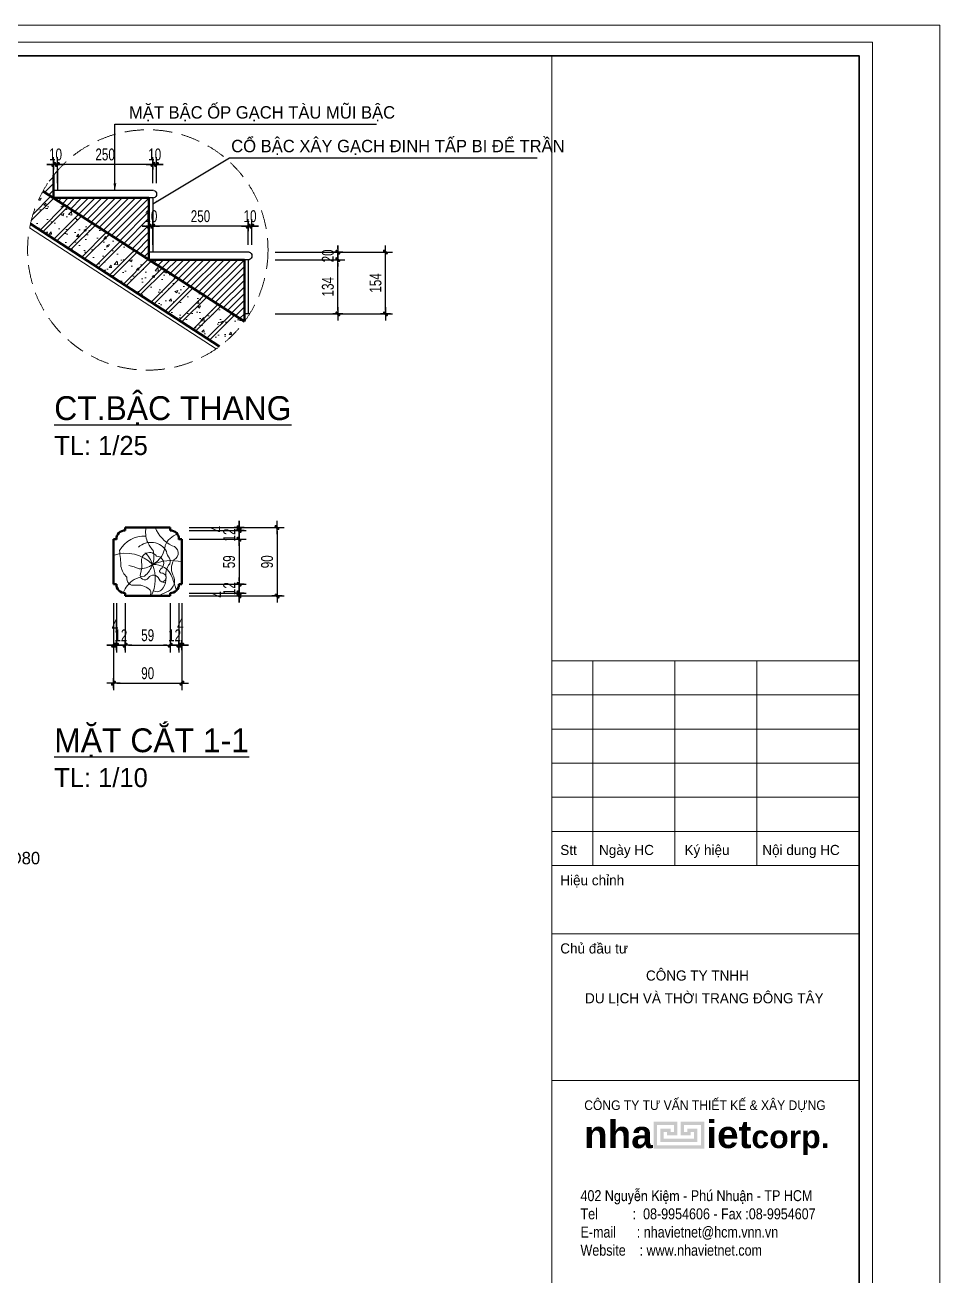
# Model space of a CAD drawing. Header units: inches. Extents: x 88947 to 296847, y 35049 to 161062.
# Drawn here: x 232649 to 237447, y 91493 to 98056 of the extents above; entities that cross this region are included whole.
import ezdxf
from ezdxf.enums import TextEntityAlignment as Align
from ezdxf.xclip import XClip

# ---------------------------------------------------------------- set-up
doc = ezdxf.new("R2010")
doc.units = ezdxf.units.IN
doc.header["$MEASUREMENT"] = 0
doc.header["$XCLIPFRAME"] = 0
doc.header["$PDMODE"] = 1
doc.linetypes.add('DASHED', pattern=[0.75, 0.5, -0.25])
doc.layers.add('$AUDIT_BAD_LAYER1', color=7, linetype='Continuous')
doc.layers.add('text', color=2, linetype='Continuous')
for name, color, linetype, lineweight in [('0.4', 1, 'Continuous', 30), ('A-Dims', 145, 'Continuous', 25), ('A-Text', 30, 'Continuous', 9), ('A-Wall', 2, 'Continuous', 35), ('DIM', 7, 'Continuous', 25), ('HACTH', 8, 'Continuous', 5), ('HATCH', 8, 'Continuous', 5), ('KHUNG 2', 144, 'Continuous', 18), ('NETMANH', 192, 'Continuous', 18), ('netthay', 254, 'Continuous', 25), ('THAY', 3, 'Continuous', 18), ('TUONG', 4, 'Continuous', 50)]:
    doc.layers.add(name, color=color, linetype=linetype, lineweight=lineweight)
doc.styles.add('FRANKO', font='VFRANKO.TTF')
doc.styles.add('KHUNGTEN', font='VHELVEB.TTF')
doc.styles.add('VNI-HELVE-CONDENSE', font='VNARIAL.TTF', dxfattribs={"width": 0.7})
doc.dimstyles.new('TAS-10', dxfattribs={"dimscale": 25, "dimtxt": 2.5, "dimasz": 0.7, "dimexe": 1.5, "dimexo": 1.5, "dimgap": 0.8, "dimtad": 1, "dimdec": 0, "dimlfac": 0.25, "dimzin": 3, "dimdsep": 46, "dimtxsty": 'VNI-HELVE-CONDENSE', "dimblk": 'TICK', "dimcen": 2.5, "dimclrt": 71, "dimazin": 2, "dimtfac": 0.75, "dimtdec": 0, "dimtix": 1, "dimtmove": 2, "dimatfit": 2, "dimldrblk": 'TICK123', "dimfxl": 1.5, "dimtolj": 1, "dimtzin": 0, "dimarcsym": 0})
doc.dimstyles.new('TAS-25', dxfattribs={"dimscale": 25, "dimtxt": 2.5, "dimasz": 0.7, "dimexe": 1.5, "dimexo": 1.5, "dimgap": 0.8, "dimtad": 1, "dimdec": 0, "dimlfac": 0.5, "dimzin": 3, "dimdsep": 46, "dimtxsty": 'VNI-HELVE-CONDENSE', "dimblk": 'TICK', "dimcen": 2.5, "dimclrt": 71, "dimazin": 2, "dimtfac": 0.75, "dimtdec": 0, "dimtix": 1, "dimtmove": 2, "dimatfit": 2, "dimldrblk": 'TICK123', "dimfxl": 1.5, "dimtolj": 1, "dimtzin": 0, "dimarcsym": 0})
doc.dimstyles.new('TAS-50', dxfattribs={"dimscale": 25, "dimtxt": 2.5, "dimasz": 0.7, "dimexe": 1.5, "dimexo": 1.5, "dimgap": 0.8, "dimtad": 1, "dimdec": 0, "dimzin": 3, "dimdsep": 46, "dimtxsty": 'VNI-HELVE-CONDENSE', "dimblk": 'TICK', "dimcen": 2.5, "dimclrt": 71, "dimazin": 2, "dimtfac": 0.75, "dimtdec": 0, "dimtix": 1, "dimtmove": 2, "dimatfit": 2, "dimldrblk": 'TICK123', "dimfxl": 1.5, "dimtolj": 1, "dimtzin": 0, "dimarcsym": 0})
doc.dimstyles.new('TL 50', dxfattribs={"dimscale": 50, "dimtxt": 1.25, "dimasz": 0.5, "dimexe": 1, "dimexo": 1, "dimgap": 0.5, "dimtad": 1, "dimdec": 0, "dimzin": 3, "dimdsep": 46, "dimtxsty": 'VNI-HELVE-CONDENSE', "dimblk": 'DOT', "dimcen": 2, "dimclrt": 7, "dimazin": 2, "dimtfac": 0.75, "dimtdec": 0, "dimtix": 1, "dimtmove": 2, "dimatfit": 2, "dimfxl": 1.5, "dimtolj": 1, "dimtzin": 0, "dimarcsym": 0})

# ---------------------------------------------------------------- blocks, each defined once
blk = doc.blocks.new('khung ten')
at = {"layer": '0.4'}
h = blk.add_hatch(color=256, dxfattribs=at)
h.paths.add_polyline_path([(303108, -206615), (302758, -206615), (302758, -207015), (303508, -207015), (303508, -206615), (303158, -206615), (303158, -206815), (303308, -206815), (303308, -206765), (303358, -206765), (303358, -206865), (302908, -206865), (302908, -206765), (302958, -206765), (302958, -206815), (303108, -206815)])
h.paths.add_polyline_path([(303058, -206665), (303058, -206765), (303008, -206765), (303008, -206715), (302858, -206715), (302858, -206915), (303408, -206915), (303408, -206715), (303258, -206715), (303258, -206765), (303208, -206765), (303208, -206665), (303458, -206665), (303458, -206965), (302808, -206965), (302808, -206665)], flags=16)
at = {"layer": 'A-Wall', "ltscale": 0.7}
blk.add_lwpolyline([(267204, -219099), (305804, -219099), (305804, -190799), (267204, -190799)], close=True, dxfattribs=at)
at = {"layer": 'KHUNG 2', "ltscale": 0.7}
for p, q in [((301249, -219099), (301249, -190799)), ((301249, -199776), (305804, -199776)), ((301856, -202813), (301856, -199776)), ((303071, -202813), (303071, -199776)), ((304286, -202813), (304286, -199776)), ((301249, -200282), (305804, -200282)), ((301249, -200789), (305804, -200789)), ((305804, -201295), (301249, -201295)), ((301249, -201801), (305804, -201801)), ((301249, -202307), (305804, -202307)), ((301249, -202813), (305804, -202813)), ((301249, -203826), (305804, -203826)), ((301249, -206004), (305804, -206004))]:
    blk.add_line(p, q, dxfattribs=at)
blk.add_lwpolyline([(267004, -219299), (306004, -219299), (306004, -190599), (267004, -190599)], close=True, dxfattribs=at)
at = {"layer": 'NETMANH', "ltscale": 0.7}
blk.add_lwpolyline([(265004, -220042), (307004, -220042), (307004, -190342), (265004, -190342)], close=True, dxfattribs=at)
at = {"layer": '$AUDIT_BAD_LAYER1', "color": 2, "linetype": 'Continuous', "style": 'KHUNGTEN', "width": 0.9}
blk.add_text('COÂNG TY TÖ VAÁN THIEÁT KEÁ & XAÂY DÖÏNG', height=142.53, dxfattribs=at).set_placement((303519, -206369), align=Align.MIDDLE_CENTER)
at = {"layer": '$AUDIT_BAD_LAYER1', "color": 2, "linetype": 'Continuous', "insert": (301673, -207630), "char_height": 161.97, "width": 6102.51, "attachment_point": 1, "style": 'KHUNGTEN'}
blk.add_mtext('{\\fVNI-Helve-Condense|b0|i0|c0|p2;402 Nguyeãn Kieäm - Phuù Nhuaän - TP HCM \\PTel          :  08-9954606 - Fax :08-9954607\\PE-mail      : nhavietnet@hcm.vnn.vn\\PWebsite    : www.nhavietnet.com}', dxfattribs=at)
at = {"layer": 'text', "linetype": 'Continuous', "style": 'FRANKO'}
for s, p in [('Ngaøy HC', (301948, -202657)), ('Kyù hieäu', (303215, -202657)), ('Stt', (301373, -202657)), ('Noäi dung HC', (304369, -202657)), ('Hieäu chænh', (301373, -203106)), ('Chuû ñaàu tö', (301373, -204118)), ('COÂNG TY TNHH ', (302644, -204520)), ('DU LÒCH VAØ THÔØI TRANG ÑOÂNG TAÂY', (301740, -204857))]:
    blk.add_text(s, height=150, dxfattribs=at).set_placement(p)
at = {"layer": 'text', "linetype": 'Continuous', "insert": (303546, -206852), "char_height": 410.12, "width": 9417.44, "attachment_point": 5, "style": 'KHUNGTEN'}
blk.add_mtext('{\\fVNI-Helve|b1|i0|c0|p2;nha     iet\\H0.8274x;corp.}', dxfattribs=at)
blk = doc.blocks.new('A$C6EA55E5D')
at = {"layer": 'netthay'}
for p, q in [((-49, 720), (1000, 720)), ((-49, 640), (1000, 640)), ((-40, 640), (-40, 0))]:
    blk.add_line(p, q, dxfattribs=at)
blk.add_arc((-39, 680), 41.3, 104.4486, 255.5514, dxfattribs=at)
blk = doc.blocks.new('TICK')
at = {"layer": 'A-Dims', "color": 1}
for p, q in [((-2, 0), (2, 0)), ((0, 1.5), (0, -1.5))]:
    blk.add_line(p, q, dxfattribs=at)
at = {"layer": 'A-Dims', "color": 1, "const_width": 0.788}
blk.add_lwpolyline([(-0.33, -0.35), (0.38, 0.38)], dxfattribs=at)
at = {"layer": 'A-Dims', "color": 1, "const_width": 0.394}
for points in [[(0.24, 0.52, -0.414214), (0.52, 0.52, -1)], [(0.52, 0.52, -0.414214), (0.52, 0.24, -1)], [(-0.47, -0.21, 0.414214), (-0.47, -0.49, 1)], [(-0.47, -0.49, 0.414214), (-0.19, -0.49, 1)]]:
    blk.add_lwpolyline(points, format="xyb", dxfattribs=at)
blk = doc.blocks.new('*D4108')
at = {"layer": 'Defpoints', "color": 0}
for p in [(233319.5, 97000.5), (233319.5, 96864.4), (233819.5, 96864.4)]:
    blk.add_point(p, dxfattribs=at)
at = {"layer": 'DIM', "color": 0, "lineweight": -2}
for p, q in [((233319.5, 96901.9), (233319.5, 97038)), ((233802, 97000.5), (233337, 97000.5)), ((233819.5, 96901.9), (233819.5, 97038))]:
    blk.add_line(p, q, dxfattribs=at)
at = {"layer": 'DIM', "color": 0, "lineweight": -2, "xscale": 17.5, "yscale": 17.5, "zscale": 17.5, "rotation": 180}
blk.add_blockref('TICK', (233319.5, 97000.5), dxfattribs=at)
at = {"layer": 'DIM', "color": 0, "lineweight": -2, "xscale": 17.5, "yscale": 17.5, "zscale": 17.5}
blk.add_blockref('TICK', (233819.5, 97000.5), dxfattribs=at)
at = {"layer": 'DIM', "color": 71, "insert": (233569.5, 97052.4), "char_height": 62.5, "attachment_point": 5, "style": 'VNI-HELVE-CONDENSE'}
blk.add_mtext('\\A1;250', dxfattribs=at)
blk = doc.blocks.new('TICK123')
at = {"layer": 'A-Dims', "color": 1}
blk.add_lwpolyline([(0.05, 0, 0, 0.84, 0), (-2.11, 0, 8.4, 8.4, 0)], format="xyseb", dxfattribs=at)
blk = doc.blocks.new('*D4109')
at = {"layer": 'Defpoints', "color": 0}
for p in [(233839.5, 97000.5), (233819.5, 96864.4), (233839.5, 96864.4)]:
    blk.add_point(p, dxfattribs=at)
at = {"layer": 'DIM', "color": 0, "lineweight": -2}
for p, q in [((233802, 97000.5), (233784.5, 97000.5)), ((233819.5, 96901.9), (233819.5, 97038)), ((233819.5, 97000.5), (233839.5, 97000.5)), ((233839.5, 96901.9), (233839.5, 97038)), ((233857, 97000.5), (233874.5, 97000.5))]:
    blk.add_line(p, q, dxfattribs=at)
at = {"layer": 'DIM', "color": 0, "lineweight": -2, "xscale": 17.5, "yscale": 17.5, "zscale": 17.5}
blk.add_blockref('TICK', (233819.5, 97000.5), dxfattribs=at)
at = {"layer": 'DIM', "color": 0, "lineweight": -2, "xscale": 17.5, "yscale": 17.5, "zscale": 17.5, "rotation": 180}
blk.add_blockref('TICK', (233839.5, 97000.5), dxfattribs=at)
at = {"layer": 'DIM', "color": 71, "insert": (233829.5, 97052.4), "char_height": 62.5, "attachment_point": 5, "style": 'VNI-HELVE-CONDENSE'}
blk.add_mtext('\\A1;10', dxfattribs=at)
blk = doc.blocks.new('*D4110')
at = {"layer": 'Defpoints', "color": 0}
for p in [(233923.6, 96824.4), (234289.6, 96824.4), (233923.6, 96540.6)]:
    blk.add_point(p, dxfattribs=at)
at = {"layer": 'DIM', "color": 0, "lineweight": -2}
for p, q in [((233961.1, 96824.4), (234327.1, 96824.4)), ((234289.6, 96558.1), (234289.6, 96806.9)), ((233961.1, 96540.6), (234327.1, 96540.6))]:
    blk.add_line(p, q, dxfattribs=at)
at = {"layer": 'DIM', "color": 0, "lineweight": -2, "xscale": 17.5, "yscale": 17.5, "zscale": 17.5}
for p, rotation in [((234289.6, 96824.4), 90), ((234289.6, 96540.6), 270)]:
    blk.add_blockref('TICK', p, dxfattribs=dict(at, rotation=rotation))
at = {"layer": 'DIM', "color": 71, "insert": (234237.7, 96682.5), "char_height": 62.5, "attachment_point": 5, "rotation": 90, "style": 'VNI-HELVE-CONDENSE'}
blk.add_mtext('\\A1;134', dxfattribs=at)
blk = doc.blocks.new('*D4111')
at = {"layer": 'Defpoints', "color": 0}
for p in [(233923.6, 96864.4), (234289.6, 96864.4), (233923.6, 96824.4)]:
    blk.add_point(p, dxfattribs=at)
at = {"layer": 'DIM', "color": 0, "lineweight": -2}
for p, q in [((233961.1, 96864.4), (234327.1, 96864.4)), ((234289.6, 96881.9), (234289.6, 96899.4)), ((234289.6, 96824.4), (234289.6, 96864.4)), ((233961.1, 96824.4), (234327.1, 96824.4)), ((234289.6, 96806.9), (234289.6, 96789.4))]:
    blk.add_line(p, q, dxfattribs=at)
at = {"layer": 'DIM', "color": 0, "lineweight": -2, "xscale": 17.5, "yscale": 17.5, "zscale": 17.5}
for p, rotation in [((234289.6, 96864.4), 270), ((234289.6, 96824.4), 90)]:
    blk.add_blockref('TICK', p, dxfattribs=dict(at, rotation=rotation))
at = {"layer": 'DIM', "color": 71, "insert": (234237.7, 96844.4), "char_height": 62.5, "attachment_point": 5, "rotation": 90, "style": 'VNI-HELVE-CONDENSE'}
blk.add_mtext('\\A1;20', dxfattribs=at)
blk = doc.blocks.new('*D4112')
at = {"layer": 'Defpoints', "color": 0}
for p in [(233319.5, 97000.5), (233299.5, 96864.4), (233319.5, 96864.4)]:
    blk.add_point(p, dxfattribs=at)
at = {"layer": 'DIM', "color": 0, "lineweight": -2}
for p, q in [((233282, 97000.5), (233264.5, 97000.5)), ((233299.5, 96901.9), (233299.5, 97038)), ((233299.5, 97000.5), (233319.5, 97000.5)), ((233319.5, 96901.9), (233319.5, 97038)), ((233337, 97000.5), (233354.5, 97000.5))]:
    blk.add_line(p, q, dxfattribs=at)
at = {"layer": 'DIM', "color": 0, "lineweight": -2, "xscale": 17.5, "yscale": 17.5, "zscale": 17.5}
blk.add_blockref('TICK', (233299.5, 97000.5), dxfattribs=at)
at = {"layer": 'DIM', "color": 0, "lineweight": -2, "xscale": 17.5, "yscale": 17.5, "zscale": 17.5, "rotation": 180}
blk.add_blockref('TICK', (233319.5, 97000.5), dxfattribs=at)
at = {"layer": 'DIM', "color": 71, "insert": (233309.5, 97052.4), "char_height": 62.5, "attachment_point": 5, "style": 'VNI-HELVE-CONDENSE'}
blk.add_mtext('\\A1;10', dxfattribs=at)
blk = doc.blocks.new('*D4113')
at = {"layer": 'Defpoints', "color": 0}
for p in [(234173.6, 96864.4), (234539.6, 96864.4), (234173.6, 96540.6)]:
    blk.add_point(p, dxfattribs=at)
at = {"layer": 'DIM', "color": 0, "lineweight": -2}
for p, q in [((234211.1, 96864.4), (234577.1, 96864.4)), ((234539.6, 96558.1), (234539.6, 96846.9)), ((234211.1, 96540.6), (234577.1, 96540.6))]:
    blk.add_line(p, q, dxfattribs=at)
at = {"layer": 'DIM', "color": 0, "lineweight": -2, "xscale": 17.5, "yscale": 17.5, "zscale": 17.5}
for p, rotation in [((234539.6, 96864.4), 90), ((234539.6, 96540.6), 270)]:
    blk.add_blockref('TICK', p, dxfattribs=dict(at, rotation=rotation))
at = {"layer": 'DIM', "color": 71, "insert": (234487.7, 96702.5), "char_height": 62.5, "attachment_point": 5, "rotation": 90, "style": 'VNI-HELVE-CONDENSE'}
blk.add_mtext('\\A1;154', dxfattribs=at)
blk = doc.blocks.new('_Dot')
at = {"layer": 'netthay', "color": 0, "lineweight": -2}
blk.add_line((-0.5, 0), (-1, 0), dxfattribs=at)
at = {"layer": 'netthay', "color": 0, "const_width": 0.5}
blk.add_lwpolyline([(-0.25, 0, 1), (0.25, 0, 1)], format="xyb", close=True, dxfattribs=at)
blk = doc.blocks.new('*D4114')
at = {"layer": 'Defpoints', "color": 0}
for p in [(232819.5, 97324.4), (232819.5, 97188.2), (233319.5, 97188.2)]:
    blk.add_point(p, dxfattribs=at)
at = {"layer": 'DIM', "color": 0, "lineweight": -2}
for p, q in [((232819.5, 97225.7), (232819.5, 97361.9)), ((233302, 97324.4), (232837, 97324.4)), ((233319.5, 97225.7), (233319.5, 97361.9))]:
    blk.add_line(p, q, dxfattribs=at)
at = {"layer": 'DIM', "color": 0, "lineweight": -2, "xscale": 17.5, "yscale": 17.5, "zscale": 17.5, "rotation": 180}
blk.add_blockref('TICK', (232819.5, 97324.4), dxfattribs=at)
at = {"layer": 'DIM', "color": 0, "lineweight": -2, "xscale": 17.5, "yscale": 17.5, "zscale": 17.5}
blk.add_blockref('TICK', (233319.5, 97324.4), dxfattribs=at)
at = {"layer": 'DIM', "color": 71, "insert": (233069.5, 97376.2), "char_height": 62.5, "attachment_point": 5, "style": 'VNI-HELVE-CONDENSE'}
blk.add_mtext('\\A1;250', dxfattribs=at)
blk = doc.blocks.new('*D4115')
at = {"layer": 'Defpoints', "color": 0}
for p in [(233339.5, 97324.4), (233319.5, 97188.2), (233339.5, 97188.2)]:
    blk.add_point(p, dxfattribs=at)
at = {"layer": 'DIM', "color": 0, "lineweight": -2}
for p, q in [((233302, 97324.4), (233284.5, 97324.4)), ((233319.5, 97225.7), (233319.5, 97361.9)), ((233319.5, 97324.4), (233339.5, 97324.4)), ((233339.5, 97225.7), (233339.5, 97361.9)), ((233357, 97324.4), (233374.5, 97324.4))]:
    blk.add_line(p, q, dxfattribs=at)
at = {"layer": 'DIM', "color": 0, "lineweight": -2, "xscale": 17.5, "yscale": 17.5, "zscale": 17.5}
blk.add_blockref('TICK', (233319.5, 97324.4), dxfattribs=at)
at = {"layer": 'DIM', "color": 0, "lineweight": -2, "xscale": 17.5, "yscale": 17.5, "zscale": 17.5, "rotation": 180}
blk.add_blockref('TICK', (233339.5, 97324.4), dxfattribs=at)
at = {"layer": 'DIM', "color": 71, "insert": (233329.5, 97376.2), "char_height": 62.5, "attachment_point": 5, "style": 'VNI-HELVE-CONDENSE'}
blk.add_mtext('\\A1;10', dxfattribs=at)
blk = doc.blocks.new('*D4116')
at = {"layer": 'Defpoints', "color": 0}
for p in [(232819.5, 97324.4), (232799.5, 97188.2), (232819.5, 97188.2)]:
    blk.add_point(p, dxfattribs=at)
at = {"layer": 'DIM', "color": 0, "lineweight": -2}
for p, q in [((232782, 97324.4), (232764.5, 97324.4)), ((232799.5, 97225.7), (232799.5, 97361.9)), ((232799.5, 97324.4), (232819.5, 97324.4)), ((232819.5, 97225.7), (232819.5, 97361.9)), ((232837, 97324.4), (232854.5, 97324.4))]:
    blk.add_line(p, q, dxfattribs=at)
at = {"layer": 'DIM', "color": 0, "lineweight": -2, "xscale": 17.5, "yscale": 17.5, "zscale": 17.5}
blk.add_blockref('TICK', (232799.5, 97324.4), dxfattribs=at)
at = {"layer": 'DIM', "color": 0, "lineweight": -2, "xscale": 17.5, "yscale": 17.5, "zscale": 17.5, "rotation": 180}
blk.add_blockref('TICK', (232819.5, 97324.4), dxfattribs=at)
at = {"layer": 'DIM', "color": 71, "insert": (232809.5, 97376.2), "char_height": 62.5, "attachment_point": 5, "style": 'VNI-HELVE-CONDENSE'}
blk.add_mtext('\\A1;10', dxfattribs=at)
blk = doc.blocks.new('*D4143')
at = {"layer": 'Defpoints', "color": 0}
for p in [(233471.9, 95419), (233471.9, 95403.7), (233771.6, 95403.7)]:
    blk.add_point(p, dxfattribs=at)
at = {"layer": 'DIM', "color": 0, "lineweight": -2}
for p, q in [((233771.6, 95436.5), (233771.6, 95454)), ((233509.4, 95419), (233809.1, 95419)), ((233509.4, 95403.7), (233809.1, 95403.7)), ((233771.6, 95419), (233771.6, 95403.7)), ((233771.6, 95386.2), (233771.6, 95368.7))]:
    blk.add_line(p, q, dxfattribs=at)
at = {"layer": 'DIM', "color": 0, "lineweight": -2, "xscale": 17.5, "yscale": 17.5, "zscale": 17.5}
for p, rotation in [((233771.6, 95419), 270), ((233771.6, 95403.7), 90)]:
    blk.add_blockref('TICK', p, dxfattribs=dict(at, rotation=rotation))
at = {"layer": 'DIM', "color": 71, "insert": (233655.3, 95411.3), "char_height": 62.5, "attachment_point": 5, "rotation": 90, "style": 'VNI-HELVE-CONDENSE'}
blk.add_mtext('\\A1;4', dxfattribs=at)
blk = doc.blocks.new('*D4144')
at = {"layer": 'Defpoints', "color": 0}
for p in [(233471.9, 95403.7), (233471.9, 95357.6), (233771.6, 95357.6)]:
    blk.add_point(p, dxfattribs=at)
at = {"layer": 'DIM', "color": 0, "lineweight": -2}
for p, q in [((233771.6, 95421.2), (233771.6, 95438.7)), ((233509.4, 95403.7), (233809.1, 95403.7)), ((233509.4, 95357.6), (233809.1, 95357.6)), ((233771.6, 95403.7), (233771.6, 95357.6)), ((233771.6, 95340.1), (233771.6, 95322.6))]:
    blk.add_line(p, q, dxfattribs=at)
at = {"layer": 'DIM', "color": 0, "lineweight": -2, "xscale": 17.5, "yscale": 17.5, "zscale": 17.5}
for p, rotation in [((233771.6, 95403.7), 270), ((233771.6, 95357.6), 90)]:
    blk.add_blockref('TICK', p, dxfattribs=dict(at, rotation=rotation))
at = {"layer": 'DIM', "color": 71, "insert": (233720.3, 95380.6), "char_height": 62.5, "attachment_point": 5, "rotation": 90, "style": 'VNI-HELVE-CONDENSE'}
blk.add_mtext('\\A1;12', dxfattribs=at)
blk = doc.blocks.new('*D4145')
at = {"layer": 'Defpoints', "color": 0}
for p in [(233471.9, 95357.6), (233471.9, 95122), (233771.6, 95122)]:
    blk.add_point(p, dxfattribs=at)
at = {"layer": 'DIM', "color": 0, "lineweight": -2}
for p, q in [((233509.4, 95357.6), (233809.1, 95357.6)), ((233771.6, 95340.1), (233771.6, 95139.5)), ((233509.4, 95122), (233809.1, 95122))]:
    blk.add_line(p, q, dxfattribs=at)
at = {"layer": 'DIM', "color": 0, "lineweight": -2, "xscale": 17.5, "yscale": 17.5, "zscale": 17.5}
for p, rotation in [((233771.6, 95357.6), 90), ((233771.6, 95122), 270)]:
    blk.add_blockref('TICK', p, dxfattribs=dict(at, rotation=rotation))
at = {"layer": 'DIM', "color": 71, "insert": (233719.8, 95239.8), "char_height": 62.5, "attachment_point": 5, "rotation": 90, "style": 'VNI-HELVE-CONDENSE'}
blk.add_mtext('\\A1;59', dxfattribs=at)
blk = doc.blocks.new('*D4146')
at = {"layer": 'Defpoints', "color": 0}
for p in [(233471.9, 95122), (233471.9, 95076), (233771.6, 95076)]:
    blk.add_point(p, dxfattribs=at)
at = {"layer": 'DIM', "color": 0, "lineweight": -2}
for p, q in [((233771.6, 95139.5), (233771.6, 95157)), ((233509.4, 95122), (233809.1, 95122)), ((233771.6, 95122), (233771.6, 95076)), ((233509.4, 95076), (233809.1, 95076)), ((233771.6, 95058.5), (233771.6, 95041))]:
    blk.add_line(p, q, dxfattribs=at)
at = {"layer": 'DIM', "color": 0, "lineweight": -2, "xscale": 17.5, "yscale": 17.5, "zscale": 17.5}
for p, rotation in [((233771.6, 95122), 270), ((233771.6, 95076), 90)]:
    blk.add_blockref('TICK', p, dxfattribs=dict(at, rotation=rotation))
at = {"layer": 'DIM', "color": 71, "insert": (233720.3, 95099), "char_height": 62.5, "attachment_point": 5, "rotation": 90, "style": 'VNI-HELVE-CONDENSE'}
blk.add_mtext('\\A1;12', dxfattribs=at)
blk = doc.blocks.new('*D4147')
at = {"layer": 'Defpoints', "color": 0}
for p in [(233471.9, 95076), (233471.9, 95060.6), (233771.6, 95060.6)]:
    blk.add_point(p, dxfattribs=at)
at = {"layer": 'DIM', "color": 0, "lineweight": -2}
for p, q in [((233771.6, 95093.5), (233771.6, 95111)), ((233509.4, 95076), (233809.1, 95076)), ((233509.4, 95060.6), (233809.1, 95060.6)), ((233771.6, 95076), (233771.6, 95060.6)), ((233771.6, 95043.1), (233771.6, 95025.6))]:
    blk.add_line(p, q, dxfattribs=at)
at = {"layer": 'DIM', "color": 0, "lineweight": -2, "xscale": 17.5, "yscale": 17.5, "zscale": 17.5}
for p, rotation in [((233771.6, 95076), 270), ((233771.6, 95060.6), 90)]:
    blk.add_blockref('TICK', p, dxfattribs=dict(at, rotation=rotation))
at = {"layer": 'DIM', "color": 71, "insert": (233660.1, 95068.3), "char_height": 62.5, "attachment_point": 5, "rotation": 90, "style": 'VNI-HELVE-CONDENSE'}
blk.add_mtext('\\A1;4', dxfattribs=at)
blk = doc.blocks.new('*D4148')
at = {"layer": 'Defpoints', "color": 0}
for p in [(233113.5, 95060.6), (233128.9, 95060.6), (233128.9, 94802.2)]:
    blk.add_point(p, dxfattribs=at)
at = {"layer": 'DIM', "color": 0, "lineweight": -2}
for p, q in [((233113.5, 95023.1), (233113.5, 94764.7)), ((233128.9, 95023.1), (233128.9, 94764.7)), ((233096, 94802.2), (233078.5, 94802.2)), ((233113.5, 94802.2), (233128.9, 94802.2)), ((233146.4, 94802.2), (233163.9, 94802.2))]:
    blk.add_line(p, q, dxfattribs=at)
at = {"layer": 'DIM', "color": 0, "lineweight": -2, "xscale": 17.5, "yscale": 17.5, "zscale": 17.5}
blk.add_blockref('TICK', (233113.5, 94802.2), dxfattribs=at)
at = {"layer": 'DIM', "color": 0, "lineweight": -2, "xscale": 17.5, "yscale": 17.5, "zscale": 17.5, "rotation": 180}
blk.add_blockref('TICK', (233128.9, 94802.2), dxfattribs=at)
at = {"layer": 'DIM', "color": 71, "insert": (233121.2, 94906.8), "char_height": 62.5, "attachment_point": 5, "style": 'VNI-HELVE-CONDENSE'}
blk.add_mtext('\\A1;4', dxfattribs=at)
blk = doc.blocks.new('*D4149')
at = {"layer": 'Defpoints', "color": 0}
for p in [(233128.9, 95060.6), (233175, 95060.6), (233175, 94802.2)]:
    blk.add_point(p, dxfattribs=at)
at = {"layer": 'DIM', "color": 0, "lineweight": -2}
for p, q in [((233128.9, 95023.1), (233128.9, 94764.7)), ((233175, 95023.1), (233175, 94764.7)), ((233111.4, 94802.2), (233093.9, 94802.2)), ((233128.9, 94802.2), (233175, 94802.2)), ((233192.5, 94802.2), (233210, 94802.2))]:
    blk.add_line(p, q, dxfattribs=at)
at = {"layer": 'DIM', "color": 0, "lineweight": -2, "xscale": 17.5, "yscale": 17.5, "zscale": 17.5}
blk.add_blockref('TICK', (233128.9, 94802.2), dxfattribs=at)
at = {"layer": 'DIM', "color": 0, "lineweight": -2, "xscale": 17.5, "yscale": 17.5, "zscale": 17.5, "rotation": 180}
blk.add_blockref('TICK', (233175, 94802.2), dxfattribs=at)
at = {"layer": 'DIM', "color": 71, "insert": (233151.9, 94853.5), "char_height": 62.5, "attachment_point": 5, "style": 'VNI-HELVE-CONDENSE'}
blk.add_mtext('\\A1;12', dxfattribs=at)
blk = doc.blocks.new('*D4150')
at = {"layer": 'Defpoints', "color": 0}
for p in [(233175, 95060.6), (233410.5, 95060.6), (233410.5, 94802.2)]:
    blk.add_point(p, dxfattribs=at)
at = {"layer": 'DIM', "color": 0, "lineweight": -2}
for p, q in [((233175, 95023.1), (233175, 94764.7)), ((233410.5, 95023.1), (233410.5, 94764.7)), ((233192.5, 94802.2), (233393, 94802.2))]:
    blk.add_line(p, q, dxfattribs=at)
at = {"layer": 'DIM', "color": 0, "lineweight": -2, "xscale": 17.5, "yscale": 17.5, "zscale": 17.5, "rotation": 180}
blk.add_blockref('TICK', (233175, 94802.2), dxfattribs=at)
at = {"layer": 'DIM', "color": 0, "lineweight": -2, "xscale": 17.5, "yscale": 17.5, "zscale": 17.5}
blk.add_blockref('TICK', (233410.5, 94802.2), dxfattribs=at)
at = {"layer": 'DIM', "color": 71, "insert": (233292.7, 94854.1), "char_height": 62.5, "attachment_point": 5, "style": 'VNI-HELVE-CONDENSE'}
blk.add_mtext('\\A1;59', dxfattribs=at)
blk = doc.blocks.new('*D4151')
at = {"layer": 'Defpoints', "color": 0}
for p in [(233410.5, 95060.6), (233456.6, 95060.6), (233456.6, 94802.2)]:
    blk.add_point(p, dxfattribs=at)
at = {"layer": 'DIM', "color": 0, "lineweight": -2}
for p, q in [((233410.5, 95023.1), (233410.5, 94764.7)), ((233456.6, 95023.1), (233456.6, 94764.7)), ((233393, 94802.2), (233375.5, 94802.2)), ((233410.5, 94802.2), (233456.6, 94802.2)), ((233474.1, 94802.2), (233491.6, 94802.2))]:
    blk.add_line(p, q, dxfattribs=at)
at = {"layer": 'DIM', "color": 0, "lineweight": -2, "xscale": 17.5, "yscale": 17.5, "zscale": 17.5}
blk.add_blockref('TICK', (233410.5, 94802.2), dxfattribs=at)
at = {"layer": 'DIM', "color": 0, "lineweight": -2, "xscale": 17.5, "yscale": 17.5, "zscale": 17.5, "rotation": 180}
blk.add_blockref('TICK', (233456.6, 94802.2), dxfattribs=at)
at = {"layer": 'DIM', "color": 71, "insert": (233433.5, 94853.5), "char_height": 62.5, "attachment_point": 5, "style": 'VNI-HELVE-CONDENSE'}
blk.add_mtext('\\A1;12', dxfattribs=at)
blk = doc.blocks.new('*D4152')
at = {"layer": 'Defpoints', "color": 0}
for p in [(233456.6, 95060.6), (233471.9, 95060.6), (233471.9, 94802.2)]:
    blk.add_point(p, dxfattribs=at)
at = {"layer": 'DIM', "color": 0, "lineweight": -2}
for p, q in [((233456.6, 95023.1), (233456.6, 94764.7)), ((233471.9, 95023.1), (233471.9, 94764.7)), ((233439.1, 94802.2), (233421.6, 94802.2)), ((233456.6, 94802.2), (233471.9, 94802.2)), ((233489.4, 94802.2), (233506.9, 94802.2))]:
    blk.add_line(p, q, dxfattribs=at)
at = {"layer": 'DIM', "color": 0, "lineweight": -2, "xscale": 17.5, "yscale": 17.5, "zscale": 17.5}
blk.add_blockref('TICK', (233456.6, 94802.2), dxfattribs=at)
at = {"layer": 'DIM', "color": 0, "lineweight": -2, "xscale": 17.5, "yscale": 17.5, "zscale": 17.5, "rotation": 180}
blk.add_blockref('TICK', (233471.9, 94802.2), dxfattribs=at)
at = {"layer": 'DIM', "color": 71, "insert": (233464.2, 94910.4), "char_height": 62.5, "attachment_point": 5, "style": 'VNI-HELVE-CONDENSE'}
blk.add_mtext('\\A1;4', dxfattribs=at)
blk = doc.blocks.new('*D4153')
at = {"layer": 'Defpoints', "color": 0}
for p in [(233113.5, 95060.6), (233471.9, 95060.6), (233471.9, 94603)]:
    blk.add_point(p, dxfattribs=at)
at = {"layer": 'DIM', "color": 0, "lineweight": -2}
for p, q in [((233113.5, 95023.1), (233113.5, 94565.5)), ((233471.9, 95023.1), (233471.9, 94565.5)), ((233131, 94603), (233454.4, 94603))]:
    blk.add_line(p, q, dxfattribs=at)
at = {"layer": 'DIM', "color": 0, "lineweight": -2, "xscale": 17.5, "yscale": 17.5, "zscale": 17.5, "rotation": 180}
blk.add_blockref('TICK', (233113.5, 94603), dxfattribs=at)
at = {"layer": 'DIM', "color": 0, "lineweight": -2, "xscale": 17.5, "yscale": 17.5, "zscale": 17.5}
blk.add_blockref('TICK', (233471.9, 94603), dxfattribs=at)
at = {"layer": 'DIM', "color": 71, "insert": (233292.7, 94654.9), "char_height": 62.5, "attachment_point": 5, "style": 'VNI-HELVE-CONDENSE'}
blk.add_mtext('\\A1;90', dxfattribs=at)
blk = doc.blocks.new('*D4154')
at = {"layer": 'Defpoints', "color": 0}
for p in [(233748.7, 95419), (233748.7, 95060.6), (233970.8, 95060.6)]:
    blk.add_point(p, dxfattribs=at)
at = {"layer": 'DIM', "color": 0, "lineweight": -2}
for p, q in [((233786.2, 95419), (234008.3, 95419)), ((233970.8, 95401.5), (233970.8, 95078.1)), ((233786.2, 95060.6), (234008.3, 95060.6))]:
    blk.add_line(p, q, dxfattribs=at)
at = {"layer": 'DIM', "color": 0, "lineweight": -2, "xscale": 17.5, "yscale": 17.5, "zscale": 17.5}
for p, rotation in [((233970.8, 95419), 90), ((233970.8, 95060.6), 270)]:
    blk.add_blockref('TICK', p, dxfattribs=dict(at, rotation=rotation))
at = {"layer": 'DIM', "color": 71, "insert": (233918.9, 95239.8), "char_height": 62.5, "attachment_point": 5, "rotation": 90, "style": 'VNI-HELVE-CONDENSE'}
blk.add_mtext('\\A1;90', dxfattribs=at)

msp = doc.modelspace()

# ---------------------------------------------------------------- hatches: boundary and pattern name
at = {"layer": 'HATCH'}
h = msp.add_hatch(dxfattribs=at)
h.set_pattern_fill('ANSI31', color=256, scale=200, style=0)
h.set_pattern_definition([(45, (232299.483, 97148.23), (-17.6777, 17.6777), [])])
edge = h.paths.add_edge_path()
edge.add_arc((233293.3, 96875.6), 630.4, 141.56846, 150.67875)
edge.add_line((232743.7, 97184.3), (232799.4, 97148.2))
edge.add_line((232799.4, 97148.2), (232799.5, 97148.2))
edge.add_line((232799.5, 97148.2), (232799.5, 97267.5))
h = msp.add_hatch(dxfattribs=at)
h.set_pattern_fill('CHAU-01', color=256, scale=20, style=0, pattern_type=2)
h.set_pattern_definition([(50, (232743.63, 96369.99), (143.452, -12.55), [15, -165]), (355, (232743.63, 96369.99), (-27.75, 150.438), [12, -132]), (100.451, (232755.58, 96368.94), (115.702, 137.888), [12.748, -140.228]), (46.184, (232743.63, 96409.99), (213.448, -33.104), [22.5, -247.5]), (96.636, (232761.41, 96407.23), (186.933, 194.824), [19.122, -210.343]), (351.184, (232743.63, 96410), (186.932, 194.824), [18, -198]), (21, (232763.63, 96399.99), (119.381, -80.524), [15, -165]), (326, (232763.63, 96399.99), (48.663, 145.03), [12, -132]), (71.451, (232773.58, 96393.28), (168.045, 64.506), [12.748, -140.228]), (37.5, (232743.627, 96369.99), (2.432, 66.5788), [0, -130.4, 0, -134, 0, -132.5]), (7.5, (232743.63, 96369.99), (52.614, 78.8823), [0, -76.4, 0, -127.4, 0, -50.5]), (327.5, (232699.027, 96369.99), (106.7645, -4.511), [0, -50, 0, -156, 0, -207]), (317.5, (232679.03, 96369.99), (116.637, 20.021), [0, -65, 0, -103.6, 0, -147]), (45, (232743.63, 96369.99), (-60.104, 60.104), []), (45, (232743.63, 96394.49), (-60.104, 60.104), [])])
h.paths.add_polyline_path([(233669.7, 96370, 0.073239), (233799.5, 96500), (233799.5, 96500.4), (232743.6, 97184.3, 0.073378), (232677.9, 97012.4)])
h = msp.add_hatch(dxfattribs=at)
h.set_pattern_fill('ANSI31', color=256, scale=200, style=0)
h.set_pattern_definition([(45, (232799.483, 96824.42), (-17.6777, 17.6777), [])])
h.paths.add_polyline_path([(233299.5, 97148.2), (232799.5, 97148.2), (232799.5, 97148.2), (233299.4, 96824.4), (233299.5, 96824.4)])
h = msp.add_hatch(dxfattribs=at)
h.set_pattern_fill('ANSI31', color=256, scale=200, style=0)
h.set_pattern_definition([(45, (233299.483, 96500.61), (-17.6777, 17.6777), [])])
h.paths.add_polyline_path([(233799.5, 96824.4), (233299.5, 96824.4), (233299.5, 96824.4), (233799.4, 96500.6), (233799.5, 96500.6)])

# ---------------------------------------------------------------- linework, layer by layer
for centre, radius, start, end in [((233275.1, 95223.5), 150.9, 86.88718, 149.79779), ((233431.8, 95395.8), 150, 171.1043, 199.1481), ((233498.4, 95484), 178.1, 201.423, 244.20356), ((233480.1, 95286.5), 103.4, 107.72602, 157.7928), ((232191, 95169.7), 962.5, 2.65391, 7.74019), ((233308.7, 95246.3), 95.5, 29.64233, 132.81622), ((233303, 95245.8), 42.7, 34.42076, 189.16208), ((233472.1, 95431.7), 201, 205.06309, 221.32047), ((233261.8, 95334.3), 122.8, 297.35481, 355.9355), ((233204.7, 95266.7), 120.9, 339.93459, 15.52598), ((233477.4, 95307.9), 86.9, 189.50344, 215.1293), ((233413.9, 95285.2), 39.1, 294.46148, 79.62145), ((233178, 95088.6), 195.8, 44.25018, 109.23912), ((233247.9, 95323.5), 120.9, 270.0051, 305.59649), ((233141.3, 95219.7), 121.1, 339.411, 9.16208), ((233203.1, 95262.1), 120.9, 306.61996, 342.21135), ((233201.8, 95192.5), 120.9, 15.66964, 51.26103), ((233136.9, 95151.4), 195.8, 332.3797, 22.15213), ((233417.2, 95000), 245.9, 77.14651, 113.72956), ((233326.7, 95125.9), 99.6, 18.86837, 94.8717), ((233338.7, 95231.9), 38, 303.81318, 90.76627), ((233383.3, 95241.7), 28.1, 313.44379, 35.1293), ((233501.1, 95204.8), 84, 147.73832, 212.26168), ((233266.4, 95241.1), 117, 193.27223, 224.86157), ((233219, 95152.4), 36.1, 170.1414, 281.11515), ((233160.4, 95021.6), 201, 64.21061, 80.468), ((233313, 94967.6), 201, 100.82547, 117.08286), ((233276.8, 95168.8), 23.7, 159.411, 325.79752), ((233322.6, 95137.7), 31.7, 21.52845, 145.79752), ((233366, 95191.2), 11, 123.81318, 270.40853), ((233366.2, 95157.3), 22.9, 269.61471, 90.40853), ((233279.7, 95160.3), 110.1, 328.25164, 359.35443), ((233462.3, 95176.6), 74.5, 143.14516, 193.57615), ((233369.7, 95140.5), 63.4, 288.47205, 17.84888), ((230554.3, 94178.4), 3029.4, 17.48807, 18.86837), ((233303.2, 95020.8), 150, 122.99785, 158.0666), ((233239.4, 95023.8), 94.1, 48.3126, 98.17828), ((233287, 95077.4), 22.4, 311.6874, 48.3126), ((233341.5, 95118.2), 35.5, 237.14271, 333.53044), ((233377.9, 95159.5), 27.7, 201.52845, 287.82352), ((233274.1, 95286.4), 236.3, 287.13895, 299.33166)]:
    msp.add_arc(centre, radius, start, end, dxfattribs=at)
at = {"layer": 'KHUNG 2', "linetype": 'DASHED', "ltscale": 200}
msp.add_circle((233293.3, 96875.6), 630.4, dxfattribs=at)
at = {"layer": 'netthay'}
for p, q in [((232819.5, 97291.4), (232819.5, 97188.2)), ((233827.2, 96540.6), (233799.5, 96540.6)), ((233800, 96500.6), (233799.5, 96500.6))]:
    msp.add_line(p, q, dxfattribs=at)
at = {"layer": 'THAY'}
msp.add_lwpolyline([(232673.6, 96991.3), (233652.2, 96357.5)], dxfattribs=at)
at = {"layer": 'TUONG'}
for p, q in [((233113.5, 95122), (233113.5, 95357.6)), ((233128.9, 95357.6), (233113.5, 95357.6)), ((233175, 95419), (233410.5, 95419)), ((233175, 95419), (233175, 95403.6)), ((233410.5, 95419), (233410.5, 95403.6)), ((233456.6, 95357.6), (233471.9, 95357.6)), ((233471.9, 95357.6), (233471.9, 95122)), ((233128.9, 95122), (233113.5, 95122)), ((233456.6, 95122), (233471.9, 95122)), ((233175, 95060.6), (233175, 95076)), ((233410.5, 95060.6), (233175, 95060.6)), ((233410.5, 95060.6), (233410.5, 95076))]:
    msp.add_line(p, q, dxfattribs=at)
for points in [[(233800, 96500.6), (233799.5, 96500.6), (233799.5, 96824.4), (233299.5, 96824.4), (233299.5, 97148.2), (232799.5, 97148.2), (232799.5, 97267.5)], [(233799.7, 96500.2), (232743.6, 97184.3)], [(232677.9, 97012.4), (233669.7, 96370)]]:
    msp.add_lwpolyline(points, dxfattribs=at)
for centre, start, end in [((233172.9, 95359.6), 87.31212, 182.68788), ((233412.5, 95359.6), 357.31212, 92.68788), ((233172.9, 95120), 177.31212, 272.68788), ((233412.5, 95120), 267.31212, 2.68788)]:
    msp.add_arc(centre, 44.1, start, end, dxfattribs=at)

# ---------------------------------------------------------------- block references
at = {"layer": 'A-Text', "xscale": 0.3535714285681024, "yscale": 0.3535714286845177, "zscale": 0.3535714286832132}
msp.add_blockref('khung ten', (128899.4, 165355.2), dxfattribs=at)
at = {"layer": 'THAY'}
ref = msp.add_blockref('A$C6EA55E5D', (233299.5, 96828.2), dxfattribs=dict(at, xscale=-0.5, yscale=0.5, zscale=0.5))
XClip(ref).set_block_clipping_path([(-762.4981336418, 72.3809524422), (1835.9134587363, 1521.9884368937)])
ref = msp.add_blockref('A$C6EA55E5D', (233799.5, 96504.4), dxfattribs=dict(at, xscale=-0.5, yscale=0.5, zscale=0.5))
XClip(ref).set_block_clipping_path([(-762.4981336418, 72.3809524422), (1835.9134587363, 1521.9884368937)])

# ---------------------------------------------------------------- texts
at = {"layer": 'text', "style": 'FRANKO'}
for s, p in [('MAËT BAÄC OÁP GAÏCH TAØU MUÕI BAÄC', (233194.5, 97564.8)), ('COÅ BAÄC XAÂY GAÏCH ÑINH TAÁP BI ÑEÅ TRAÀN', (233730.7, 97388.3)), ('TAY VÒN GOÃ TROØN D80', (231777.3, 93652.9))]:
    msp.add_text(s, height=65, dxfattribs=at).set_placement(p)
at = {"layer": 'text', "char_height": 125, "width": 5864.249, "attachment_point": 1, "style": 'FRANKO'}
for s, insert in [('{\\LCT.BAÄC THANG\\P\\H0.8x;\\lTL: 1/25}', (232802.6, 96108.3)), ('{\\LMAËT CAÉT 1-1\\P\\H0.8x;\\lTL: 1/10}', (232802.6, 94365.8))]:
    msp.add_mtext(s, dxfattribs=dict(at, insert=insert))

# ---------------------------------------------------------------- dimensions: what is measured, and where the dimension line sits
at = {"layer": 'DIM'}
for base, p1, p2, dimstyle, picture, middle in [((232819.5, 97324.4), (232799.5, 97188.2), (232819.5, 97188.2), 'TAS-25', '*D4116', (232809.5, 97376.2)), ((232819.5, 97324.4), (233319.5, 97188.2), (232819.5, 97188.2), 'TAS-25', '*D4114', (233069.5, 97376.2)), ((233339.5, 97324.4), (233319.5, 97188.2), (233339.5, 97188.2), 'TAS-25', '*D4115', (233329.5, 97376.2)), ((233319.5, 97000.5), (233299.5, 96864.4), (233319.5, 96864.4), 'TAS-25', '*D4112', (233309.5, 97052.4)), ((233319.5, 97000.5), (233819.5, 96864.4), (233319.5, 96864.4), 'TAS-25', '*D4108', (233569.5, 97052.4)), ((233839.5, 97000.5), (233819.5, 96864.4), (233839.5, 96864.4), 'TAS-25', '*D4109', (233829.5, 97052.4)), ((233471.9, 94603), (233113.5, 95060.6), (233471.9, 95060.6), 'TAS-10', '*D4153', (233292.7, 94654.9)), ((233175, 94802.2), (233128.9, 95060.6), (233175, 95060.6), 'TAS-10', '*D4149', (233151.9, 94853.5)), ((233410.5, 94802.2), (233175, 95060.6), (233410.5, 95060.6), 'TAS-10', '*D4150', (233292.7, 94854.1)), ((233456.6, 94802.2), (233410.5, 95060.6), (233456.6, 95060.6), 'TAS-10', '*D4151', (233433.5, 94853.5))]:
    dim = msp.add_linear_dim(base=base, p1=p1, p2=p2, dimstyle=dimstyle, dxfattribs=at)
    dim.commit()
    dim.dimension.update_dxf_attribs({"geometry": picture, "text_midpoint": middle})
for base, p1, p2, dimstyle, picture, middle in [((234289.6, 96864.4), (233923.6, 96824.4), (233923.6, 96864.4), 'TAS-25', '*D4111', (234237.7, 96844.4)), ((233771.6, 95357.6), (233471.9, 95403.7), (233471.9, 95357.6), 'TAS-10', '*D4144', (233720.3, 95380.6)), ((233970.8, 95060.6), (233748.7, 95419), (233748.7, 95060.6), 'TAS-10', '*D4154', (233918.9, 95239.8)), ((233771.6, 95122), (233471.9, 95357.6), (233471.9, 95122), 'TAS-10', '*D4145', (233719.8, 95239.8)), ((233771.6399, 95075.9586), (233471.917, 95122.0395), (233471.917, 95075.9586), 'TAS-10', '*D4146', (233720.262, 95098.9991))]:
    dim = msp.add_linear_dim(base=base, p1=p1, p2=p2, angle=90, dimstyle=dimstyle, dxfattribs=at)
    dim.commit()
    dim.dimension.update_dxf_attribs({"geometry": picture, "text_midpoint": middle})
for base, p1, p2, text, picture, middle in [((234539.6, 96864.4), (234173.6, 96540.6), (234173.6, 96864.4), '154', '*D4113', (234487.7, 96702.5)), ((234289.6, 96824.4), (233923.6, 96540.6), (233923.6, 96824.4), '134', '*D4110', (234237.7, 96682.5))]:
    dim = msp.add_linear_dim(base=base, p1=p1, p2=p2, angle=90, text=text, dimstyle='TAS-25', dxfattribs=at)
    dim.commit()
    dim.dimension.update_dxf_attribs({"geometry": picture, "text_midpoint": middle})
for base, p1, p2, picture, middle in [((233771.6, 95403.7), (233471.9, 95419), (233471.9, 95403.7), '*D4143', (233655.3, 95411.3)), ((233771.6, 95060.6), (233471.9, 95076), (233471.9, 95060.6), '*D4147', (233660.1, 95068.3))]:
    dim = msp.add_linear_dim(base=base, p1=p1, p2=p2, angle=90, dimstyle='TAS-10', dxfattribs=at)
    dim.commit()
    dim.dimension.update_dxf_attribs({"geometry": picture, "text_midpoint": middle, "dimtype": 160})
for base, p1, p2, picture, middle in [((233128.9, 94802.2), (233113.5, 95060.6), (233128.9, 95060.6), '*D4148', (233121.2, 94906.8)), ((233471.9, 94802.2), (233456.6, 95060.6), (233471.9, 95060.6), '*D4152', (233464.2, 94910.4))]:
    dim = msp.add_linear_dim(base=base, p1=p1, p2=p2, dimstyle='TAS-10', dxfattribs=at)
    dim.commit()
    dim.dimension.update_dxf_attribs({"geometry": picture, "text_midpoint": middle, "dimtype": 160})

# ---------------------------------------------------------------- leaders
at = {"layer": 'HACTH'}
for points, dimstyle, override in [([(233120.6, 97188.2), (233120.6, 97534.7), (234491.9, 97534.7)], 'TAS-50', {"dimgap": 0.8, "dimtad": 0}), ([(233319.5, 97117.6), (233721.4, 97358.9), (235335.6, 97358.9)], 'TL 50', {"dimgap": 0.5, "dimtad": 0})]:
    msp.add_leader(points, dimstyle=dimstyle, override=override, dxfattribs=at)

doc.saveas('drawing.dxf')
